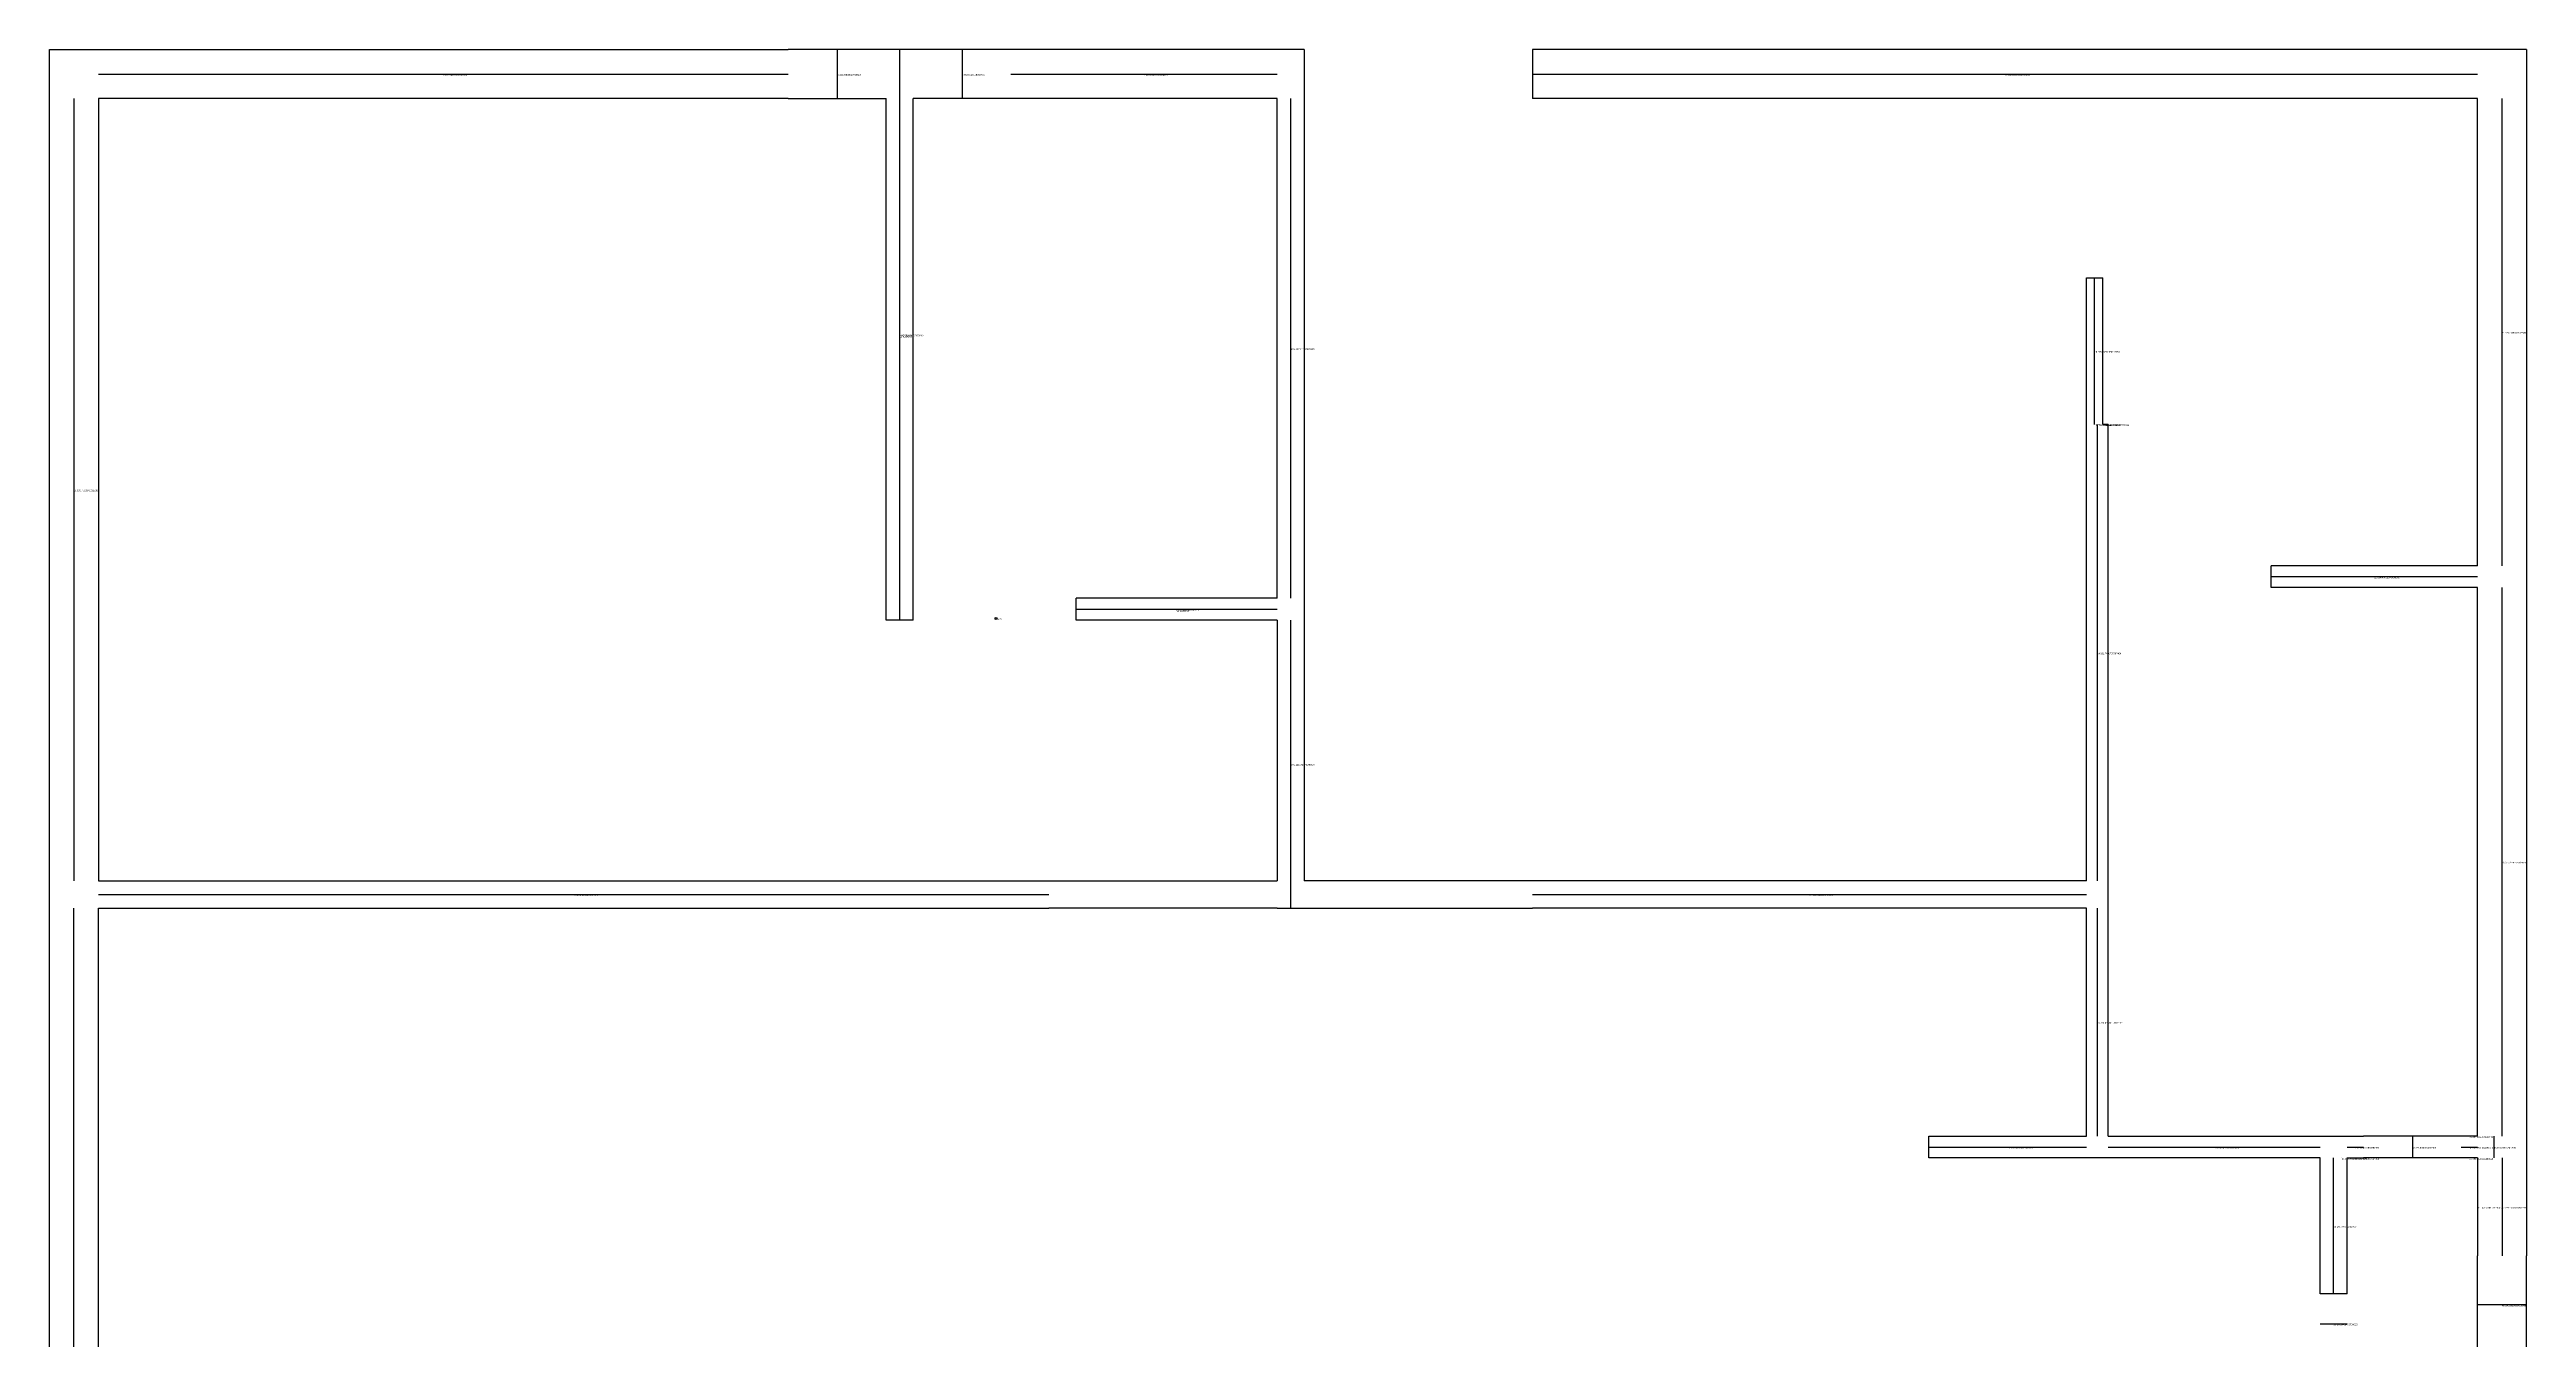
# Model space of a CAD drawing. Header units: metres. Extents: x 328 to 784, y 390 to 981.
# Drawn here: x 328 to 784, y 743.6 to 981 of the extents above; entities that cross this region are included whole.
import ezdxf

# ---------------------------------------------------------------- set-up
doc = ezdxf.new("R2010")
doc.units = ezdxf.units.M

msp = doc.modelspace()

# ---------------------------------------------------------------- linework, layer by layer
at = {"layer": 'centrelines'}
for p, q in [((473, 981), (473, 972)), ((484.5, 981), (484.5, 876)), ((496, 981), (496, 972)), ((337, 976.5), (464, 976.5)), ((505, 976.5), (554, 976.5)), ((601, 976.5), (775, 976.5)), ((332.5, 972), (332.5, 828)), ((556.5, 880), (556.5, 972)), ((779.5, 886), (779.5, 972)), ((704.5, 912), (704.5, 939)), ((704.5, 912), (704.5, 912)), ((705, 828), (705, 912)), ((705, 912), (705, 912)), ((706.5, 912), (706.5, 912)), ((737, 884), (775, 884)), ((779.5, 781), (779.5, 882)), ((517, 878), (554, 878)), ((556.5, 823), (556.5, 876)), ((337, 825.5), (512, 825.5)), ((601, 825.5), (703, 825.5)), ((332.5, 546), (332.5, 823)), ((705, 781), (705, 823)), ((763, 781), (763, 777)), ((773.5, 781), (773.5, 781)), ((778, 781), (778, 777)), ((674, 779), (703, 779)), ((707, 779), (746, 779)), ((748.5, 752), (748.5, 777)), ((750, 777), (750, 777)), ((751, 779), (754, 779)), ((752.5, 777), (752.5, 777)), ((772, 779), (775, 779)), ((773.5, 777), (773.5, 777)), ((779.5, 777), (779.5, 759)), ((775, 768), (775, 768)), ((775, 750), (784, 750)), ((746, 746.5), (751, 746.5))]:
    msp.add_line(p, q, dxfattribs=at)
at = {"layer": 'entity_location'}
msp.add_circle((502.26, 876.29), 0.2, dxfattribs=at)
at = {"layer": 'wall'}
for p, q in [((328, 537), (328, 981)), ((328, 981), (464, 981)), ((482, 981), (464, 981)), ((487, 981), (482, 981)), ((505, 981), (487, 981)), ((559, 981), (505, 981)), ((559, 981), (559, 828)), ((784, 981), (601, 981)), ((601, 981), (601, 972)), ((784, 981), (784, 759)), ((464, 972), (337, 972)), ((337, 972), (337, 828)), ((464, 972), (482, 972)), ((482, 876), (482, 972)), ((505, 972), (487, 972)), ((487, 876), (487, 972)), ((554, 972), (505, 972)), ((554, 880), (554, 972)), ((775, 972), (601, 972)), ((775, 886), (775, 972)), ((703, 912), (703, 939)), ((703, 939), (706, 939)), ((706, 912), (706, 939)), ((703, 828), (703, 912)), ((707, 912), (706, 912)), ((707, 781), (707, 912)), ((737, 882), (737, 886)), ((775, 886), (737, 886)), ((775, 882), (737, 882)), ((775, 781), (775, 882)), ((487, 876), (482, 876)), ((517, 876), (517, 880)), ((554, 880), (517, 880)), ((554, 876), (517, 876)), ((554, 876), (554, 828)), ((337, 828), (512, 828)), ((512, 828), (554, 828)), ((601, 828), (559, 828)), ((703, 828), (601, 828)), ((337, 546), (337, 823)), ((337, 823), (512, 823)), ((554, 823), (512, 823)), ((554, 823), (559, 823)), ((559, 823), (601, 823)), ((703, 823), (601, 823)), ((703, 781), (703, 823)), ((674, 777), (674, 781)), ((674, 781), (703, 781)), ((707, 781), (754, 781)), ((772, 781), (754, 781)), ((775, 781), (772, 781)), ((746, 777), (674, 777)), ((746, 752), (746, 777)), ((751, 752), (751, 777)), ((751, 777), (754, 777)), ((772, 777), (754, 777)), ((775, 777), (772, 777)), ((775, 777), (775, 759)), ((775, 741), (775, 759)), ((784, 741), (784, 759)), ((751, 752), (746, 752))]:
    msp.add_line(p, q, dxfattribs=at)

# ---------------------------------------------------------------- texts
at = {"layer": 'centrelines', "char_height": 0.3, "attachment_point": 1}
for s, insert in [('8 107.26113460515556', (400.5, 976.5)), ('6 100.07838019723543', (473, 976.5)), ('5 95.91013118556735', (496, 976.5)), ('7 100.24313643476297', (529.5, 976.5)), ('10 140.68011988981885', (688, 976.5)), ('1 17.759324323253622', (484.5, 928.5)), ('4 54.367111782803555', (556.5, 926)), ('31 277.41051199173853', (779.5, 929)), ('16 205.36841368715451', (704.5, 925.5)), ('15 205.36841368715451', (704.5, 912)), ('17 205.86081709751127', (705, 912)), ('18 207.3382454905154', (706.5, 912)), ('11 169.75932432325362', (332.5, 900)), ('21 234.86711578032052', (756, 884)), ('0 14.83902992490755', (535.5, 878)), ('14 202.7406756767464', (705, 870)), ('3 54.241474275195316', (556.5, 849.5)), ('30 277.2406756767464', (779.5, 831.5)), ('2 50.794335992852204', (424.5, 825.5)), ('9 111.03956773175577', (652, 825.5)), ('19 209.62840414119142', (705, 802)), ('39 287.49350360294494', (773.5, 781)), ('13 197.38553011352025', (688.5, 779)), ('20 226.68244769470058', (726.5, 779)), ('26 266.89849670807865', (750, 777)), ('27 267.0919533651554', (752.5, 779)), ('28 269.2206547117364', (752.5, 777)), ('32 277.6089163277809', (763, 779)), ('41 288.8440224443624', (773.5, 777)), ('38 286.7511463461614', (773.5, 779)), ('43 291.7429188429211', (778, 779)), ('44 293.45381131745575', (775, 768)), ('47 294.4855809882044', (779.5, 768)), ('25 265.5067523020874', (748.5, 764.5)), ('48 300.56236536280386', (779.5, 750)), ('29 276.1450463708923', (748.5, 746.5))]:
    msp.add_mtext(s, dxfattribs=dict(at, insert=insert))
at = {"layer": 'chosen_line', "color": 3, "char_height": 0.5, "attachment_point": 1}
for insert in [(484.5, 928.5), (535.5, 878)]:
    msp.add_mtext('chosen', dxfattribs=dict(at, insert=insert))
at = {"layer": 'debug', "insert": (502.26, 876.29), "char_height": 0.2, "attachment_point": 1}
msp.add_mtext('502, 876', dxfattribs=at)

doc.saveas('drawing.dxf')
